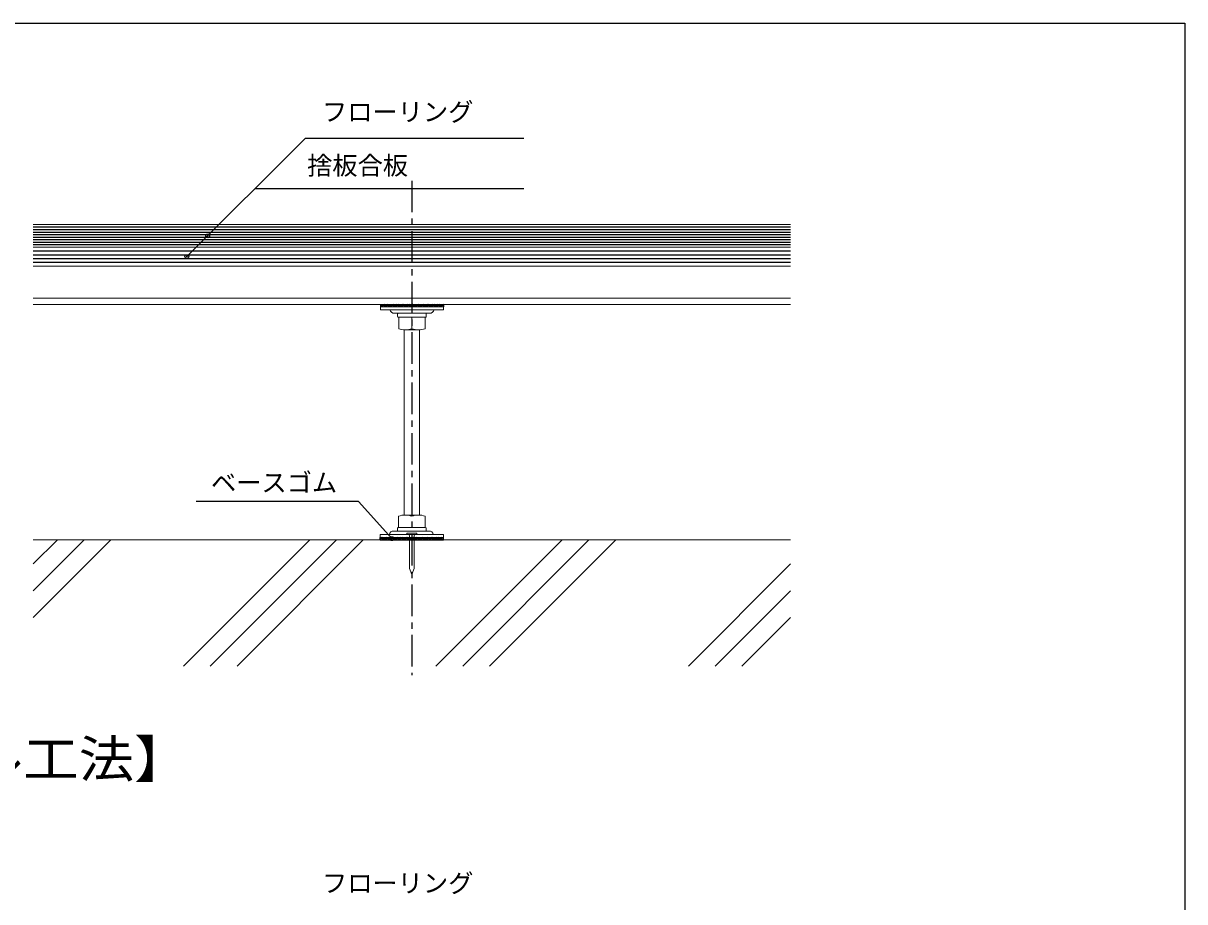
# Model space of a CAD drawing. Units: millimetres, scale not verified. Extents: x -1033 to 1029, y -737 to 700.
# Drawn here: x 109 to 1029, y 4 to 700 of the extents above; entities that cross this region are included whole.
import ezdxf
from ezdxf.enums import TextEntityAlignment as Align

# ---------------------------------------------------------------- set-up
doc = ezdxf.new("R2010")
doc.units = ezdxf.units.MM
doc.header["$LTSCALE"] = 5
doc.header["$PDMODE"] = 32
doc.header["$PDSIZE"] = 3
doc.linetypes.add('CHAIN1', pattern=[8, 5, -1, 1, -1])
for name, color, linetype in [('0-0_中心線', 4, 'CHAIN1'), ('0-2_太線１', 3, 'Continuous'), ('0-4_細線', 4, 'Continuous'), ('0-6_文字', 7, 'Continuous'), ('F-1_中線', 7, 'Continuous')]:
    doc.layers.add(name, color=color, linetype=linetype)
doc.layers.add('0-1_中線', color=7, linetype='Continuous', lineweight=18)
doc.styles.add('ＭＳ ゴシック', font='')
doc.styles.get('ＭＳ ゴシック').set_extended_font_data('MS Gothic')

msp = doc.modelspace()

# ---------------------------------------------------------------- linework, layer by layer
at = {"layer": '0-0_中心線'}
msp.add_line((416.828, 575.119), (416.828, 183.268), dxfattribs=at)
at = {"layer": '0-1_中線'}
for p, q in [((116.828, 540.519), (716.828, 540.519)), ((116.828, 522.519), (716.828, 522.519)), ((116.828, 507.519), (716.828, 507.519)), ((116.828, 482.119), (716.828, 482.119)), ((116.828, 477.119), (716.828, 477.119)), ((441.889, 475.119), (391.889, 475.119)), ((391.889, 472.819), (391.889, 475.119)), ((441.889, 472.819), (391.889, 472.819)), ((402.889, 470.119), (416.889, 470.119)), ((405.539, 469.619), (405.539, 467.419)), ((406.039, 470.119), (427.739, 470.119)), ((430.889, 470.119), (416.889, 470.119)), ((428.239, 469.619), (428.239, 467.419)), ((441.889, 475.119), (441.889, 472.819)), ((406.039, 466.919), (427.739, 466.919)), ((406.389, 457.856), (406.389, 466.919)), ((416.889, 457.856), (416.889, 466.919)), ((427.389, 466.919), (427.389, 457.856)), ((410.828, 456.919), (410.828, 310.219)), ((422.139, 456.919), (411.639, 456.919)), ((422.828, 456.919), (422.828, 310.2)), ((406.328, 300.219), (406.328, 309.281)), ((411.578, 310.219), (422.078, 310.219)), ((427.328, 309.281), (427.328, 300.219)), ((441.828, 294.819), (391.828, 294.819)), ((391.828, 292.519), (391.828, 294.819)), ((402.446, 297.519), (416.446, 297.519)), ((402.446, 297.519), (416.446, 297.519)), ((405.478, 297.519), (405.478, 299.719)), ((427.678, 300.219), (405.978, 300.219)), ((406.828, 300.219), (426.828, 300.219)), ((412.828, 295.819), (412.828, 294.819)), ((430.446, 297.519), (416.446, 297.519)), ((430.446, 297.519), (416.446, 297.519)), ((428.178, 297.519), (428.178, 299.719)), ((441.828, 292.519), (441.828, 294.819)), ((135.915, 290.519), (116.828, 271.431)), ((178.342, 290.519), (116.828, 229.005)), ((157.129, 290.519), (116.828, 250.218)), ((116.828, 290.519), (716.828, 290.519)), ((335.915, 290.519), (235.915, 190.519)), ((357.129, 290.519), (257.129, 190.519)), ((378.342, 290.519), (278.342, 190.519)), ((391.828, 292.519), (441.828, 292.519)), ((391.828, 292.519), (441.828, 292.519)), ((414.978, 293.819), (414.978, 267.819)), ((418.678, 293.819), (418.678, 267.819)), ((535.915, 290.519), (435.915, 190.519)), ((557.129, 290.519), (457.129, 190.519)), ((578.342, 290.519), (478.342, 190.519)), ((416.734, 263.072), (414.978, 267.819)), ((416.922, 263.072), (418.678, 267.819)), ((716.828, 271.431), (635.915, 190.519)), ((716.828, 250.218), (657.129, 190.519)), ((716.828, 229.005), (678.342, 190.519))]:
    msp.add_line(p, q, dxfattribs=at)
msp.add_lwpolyline([(412.828, 295.819), (420.828, 295.819), (420.828, 294.819), (416.828, 294.819), (412.828, 294.819)], dxfattribs=at)
for centre, radius, start, end in [((402.889, 473.737), 3.619, 194.70476, 270), ((406.039, 469.619), 0.5, 90, 180), ((427.739, 469.619), 0.5, 0, 90), ((430.889, 473.737), 3.619, 270, 345.29523), ((406.039, 467.419), 0.5, 180, 270), ((427.739, 467.419), 0.5, 270, 0), ((411.639, 472.083), 15.164, 249.74384, 290.25616), ((422.139, 472.083), 15.164, 249.74384, 290.25616), ((411.578, 295.055), 15.164, 69.74384, 110.25616), ((422.078, 295.055), 15.164, 69.74384, 110.25616), ((402.446, 293.9), 3.619, 90, 165.29524), ((402.446, 293.9), 3.619, 90, 165.29524), ((405.978, 299.719), 0.5, 90, 180), ((413.978, 293.819), 1, 0, 90), ((419.678, 293.819), 1, 90, 180), ((427.678, 299.719), 0.5, 0, 90), ((430.446, 293.9), 3.619, 14.70477, 90), ((430.446, 293.9), 3.619, 14.70477, 90)]:
    msp.add_arc(centre, radius, start, end, dxfattribs=at)
at = {"layer": '0-2_太線１'}
for p, q in [((116.828, 519.519), (716.828, 519.519)), ((116.828, 516.519), (716.828, 516.519)), ((116.828, 513.519), (716.828, 513.519)), ((116.828, 510.519), (716.828, 510.519)), ((391.889, 477.119), (441.889, 477.119)), ((391.889, 477.119), (391.889, 475.119)), ((392.326, 477.119), (391.889, 476.682)), ((393.74, 477.119), (391.889, 475.268)), ((395.154, 477.119), (393.154, 475.119)), ((396.568, 477.119), (394.568, 475.119)), ((397.982, 477.119), (395.982, 475.119)), ((399.397, 477.119), (397.397, 475.119)), ((400.811, 477.119), (398.811, 475.119)), ((402.225, 477.119), (400.225, 475.119)), ((403.639, 477.119), (401.639, 475.119)), ((405.054, 477.119), (403.054, 475.119)), ((406.468, 477.119), (404.468, 475.119)), ((407.882, 477.119), (405.882, 475.119)), ((409.296, 477.119), (407.296, 475.119)), ((410.71, 477.119), (408.71, 475.119)), ((412.125, 477.119), (410.125, 475.119)), ((413.539, 477.119), (411.539, 475.119)), ((414.953, 477.119), (412.953, 475.119)), ((416.367, 477.119), (414.367, 475.119)), ((417.781, 477.119), (415.781, 475.119)), ((419.196, 477.119), (417.196, 475.119)), ((420.61, 477.119), (418.61, 475.119)), ((422.024, 477.119), (420.024, 475.119)), ((423.438, 477.119), (421.438, 475.119)), ((424.853, 477.119), (422.853, 475.119)), ((426.267, 477.119), (424.267, 475.119)), ((427.681, 477.119), (425.681, 475.119)), ((429.095, 477.119), (427.095, 475.119)), ((430.509, 477.119), (428.509, 475.119)), ((431.924, 477.119), (429.924, 475.119)), ((433.338, 477.119), (431.338, 475.119)), ((434.752, 477.119), (432.752, 475.119)), ((436.166, 477.119), (434.166, 475.119)), ((437.58, 477.119), (435.58, 475.119)), ((438.995, 477.119), (436.995, 475.119)), ((440.409, 477.119), (438.409, 475.119)), ((441.823, 477.119), (439.823, 475.119)), ((441.889, 475.771), (441.237, 475.119)), ((441.889, 477.119), (441.889, 475.119)), ((391.828, 290.519), (391.828, 292.519)), ((391.828, 292.519), (441.828, 292.519)), ((392.841, 290.519), (391.828, 291.532)), ((392.841, 290.519), (391.828, 291.532)), ((391.828, 290.519), (398.116, 290.519)), ((391.828, 290.519), (398.116, 290.519)), ((391.828, 290.519), (398.116, 290.519)), ((391.828, 290.519), (398.116, 290.519)), ((391.828, 290.519), (441.828, 290.519)), ((391.828, 290.519), (441.828, 290.519)), ((394.255, 290.519), (392.255, 292.519)), ((394.255, 290.519), (392.255, 292.519)), ((395.669, 290.519), (393.669, 292.519)), ((395.669, 290.519), (393.669, 292.519)), ((397.084, 290.519), (395.084, 292.519)), ((397.084, 290.519), (395.084, 292.519)), ((398.498, 290.519), (396.498, 292.519)), ((398.498, 290.519), (396.498, 292.519)), ((399.912, 290.519), (397.912, 292.519)), ((399.912, 290.519), (397.912, 292.519)), ((401.326, 290.519), (399.326, 292.519)), ((401.326, 290.519), (399.326, 292.519)), ((402.74, 290.519), (400.74, 292.519)), ((402.74, 290.519), (400.74, 292.519)), ((404.155, 290.519), (402.155, 292.519)), ((404.155, 290.519), (402.155, 292.519)), ((405.569, 290.519), (403.569, 292.519)), ((405.569, 290.519), (403.569, 292.519)), ((406.983, 290.519), (404.983, 292.519)), ((406.983, 290.519), (404.983, 292.519)), ((408.397, 290.519), (406.397, 292.519)), ((408.397, 290.519), (406.397, 292.519)), ((409.811, 290.519), (407.811, 292.519)), ((409.811, 290.519), (407.811, 292.519)), ((411.226, 290.519), (409.226, 292.519)), ((411.226, 290.519), (409.226, 292.519)), ((412.64, 290.519), (410.64, 292.519)), ((412.64, 290.519), (410.64, 292.519)), ((414.054, 290.519), (412.054, 292.519)), ((414.054, 290.519), (412.054, 292.519)), ((415.468, 290.519), (413.468, 292.519)), ((415.468, 290.519), (413.468, 292.519)), ((416.883, 290.519), (414.883, 292.519)), ((416.883, 290.519), (414.883, 292.519)), ((418.297, 290.519), (416.297, 292.519)), ((418.297, 290.519), (416.297, 292.519)), ((419.711, 290.519), (417.711, 292.519)), ((419.711, 290.519), (417.711, 292.519)), ((421.125, 290.519), (419.125, 292.519)), ((421.125, 290.519), (419.125, 292.519)), ((422.539, 290.519), (420.539, 292.519)), ((422.539, 290.519), (420.539, 292.519)), ((423.954, 290.519), (421.954, 292.519)), ((423.954, 290.519), (421.954, 292.519)), ((425.368, 290.519), (423.368, 292.519)), ((425.368, 290.519), (423.368, 292.519)), ((426.782, 290.519), (424.782, 292.519)), ((426.782, 290.519), (424.782, 292.519)), ((428.196, 290.519), (426.196, 292.519)), ((428.196, 290.519), (426.196, 292.519)), ((429.61, 290.519), (427.61, 292.519)), ((429.61, 290.519), (427.61, 292.519)), ((431.025, 290.519), (429.025, 292.519)), ((431.025, 290.519), (429.025, 292.519)), ((432.439, 290.519), (430.439, 292.519)), ((432.439, 290.519), (430.439, 292.519)), ((433.853, 290.519), (431.853, 292.519)), ((433.853, 290.519), (431.853, 292.519)), ((435.267, 290.519), (433.267, 292.519)), ((435.267, 290.519), (433.267, 292.519)), ((436.682, 290.519), (434.682, 292.519)), ((436.682, 290.519), (434.682, 292.519)), ((441.828, 290.519), (434.777, 290.519)), ((441.828, 290.519), (434.777, 290.519)), ((438.096, 290.519), (436.096, 292.519)), ((438.096, 290.519), (436.096, 292.519)), ((439.51, 290.519), (437.51, 292.519)), ((439.51, 290.519), (437.51, 292.519)), ((440.924, 290.519), (438.924, 292.519)), ((440.924, 290.519), (438.924, 292.519)), ((441.828, 291.029), (440.338, 292.519)), ((441.828, 291.029), (440.338, 292.519)), ((441.828, 292.443), (441.753, 292.519)), ((441.828, 292.443), (441.753, 292.519)), ((441.828, 290.519), (441.828, 292.519))]:
    msp.add_line(p, q, dxfattribs=at)
msp.add_lwpolyline([(441.828, 290.519), (434.777, 290.519), (441.828, 290.519)], dxfattribs=at)
msp.add_lwpolyline([(441.828, 290.519), (434.777, 290.519), (441.828, 290.519)], dxfattribs=at)
at = {"layer": '0-4_細線'}
for p, q in [((116.828, 538.519), (716.828, 538.519)), ((116.828, 536.519), (716.828, 536.519)), ((116.828, 534.519), (716.828, 534.519)), ((116.828, 532.519), (716.828, 532.519)), ((116.828, 530.519), (716.828, 530.519)), ((116.828, 528.519), (716.828, 528.519)), ((116.828, 526.519), (716.828, 526.519)), ((116.828, 524.519), (716.828, 524.519))]:
    msp.add_line(p, q, dxfattribs=at)
at = {"layer": '0-6_文字'}
for p, q in [((332.464, 608.927), (238.556, 515.019)), ((332.464, 608.927), (505.639, 608.927)), ((292.464, 568.927), (505.639, 568.927)), ((374.569, 320.838), (245.82, 320.838)), ((374.569, 320.838), (401.045, 291.519))]:
    msp.add_line(p, q, dxfattribs=at)
for p in [(255.056, 531.519), (238.556, 515.019), (401.045, 291.519)]:
    msp.add_point(p, dxfattribs=at)
at = {"layer": 'F-1_中線'}
for p, q in [((-1033.224, 699.989), (1029.276, 699.989)), ((1029.276, 699.989), (1029.276, -725.011))]:
    msp.add_line(p, q, dxfattribs=at)

# ---------------------------------------------------------------- texts
at = {"layer": '0-6_文字', "style": 'ＭＳ ゴシック'}
for s, p in [('フローリング', (345.629, 617.991)), ('捨板合板', (333.826, 575.513)), ('ベースゴム', (257.652, 324.185)), ('フローリング', (345.629, 6.699))]:
    msp.add_text(s, height=14.66, dxfattribs=at).set_placement(p, align=Align.BOTTOM_LEFT)
at = {"layer": '0-6_文字', "style": 'ＭＳ ゴシック', "width": 1.1}
msp.add_text('【根太シングル工法】', height=29.33, dxfattribs=at).set_placement((-199.253, 93.356), align=Align.BOTTOM_LEFT)

doc.saveas('drawing.dxf')
